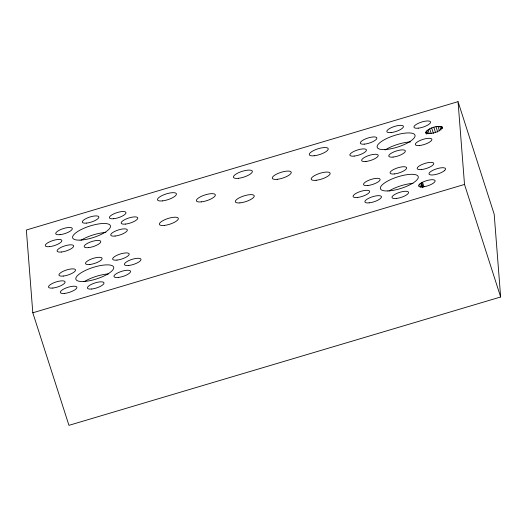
<?xml version="1.0" encoding="UTF-8"?>
<svg xmlns="http://www.w3.org/2000/svg" width="527" height="527" viewBox="0 0 527 527"><rect width="100%" height="100%" fill="white"/><g stroke="black" fill="none" stroke-linecap="round" stroke-linejoin="round"><path stroke-width="0.79" d="M425.75 132.435C428.912 127.666 436.54 125.551 442.015 126.888L442.351 127.501C439.353 132.376 431.455 134.299 426.086 133.048L425.75 132.435L426.231 133.937M419.545 184.127L422.509 182.243A8.682 2.622 -17.8 0 1 434.979 180.438A8.682 2.622 -17.8 0 1 425.605 186.406A8.682 2.622 -17.8 0 1 419.545 184.127L420.513 187.131M458.049 101.658L26.35 230.009L32.812 312.788L68.951 425.342L500.65 296.991L494.188 214.212L458.049 101.658L464.511 184.437L500.65 296.991M32.812 312.788L464.511 184.437M422.694 187.447L420.823 183.179L422.272 187.684M442.015 126.888L442.496 128.39M441.132 126.487L441.857 128.74M439.775 126.322L440.974 130.077M438.023 126.408L439.465 130.913M435.994 126.737L437.68 131.987M433.84 127.284L435.526 132.534M431.699 128.015L433.385 133.265M429.716 128.878L431.165 133.377M428.029 129.813L429.235 133.568M426.758 130.762L427.72 133.766M425.974 131.658L426.699 133.911M422.509 182.243L423.958 186.749M421.666 182.711L423.115 187.217M385.138 149.971A19.842 6.001 -17.8 0 1 410.447 141.941M389.071 190.926A19.842 6.001 -17.8 0 1 413.016 183.363M84.504 281.477A19.842 6.001 -17.8 0 1 108.45 273.921M81.277 240.088A19.842 6.001 -17.8 0 1 105.887 232.499M444.577 170.564L443.299 171.506A8.682 2.622 -17.8 0 1 429.551 174.595A8.682 2.622 -17.8 0 1 437.799 168.469A8.682 2.622 -17.8 0 1 444.577 170.564M277.195 179.312A9.921 2.997 -17.8 0 0 291.26 172.434A9.921 2.997 -17.8 0 0 276.853 173.982A9.921 2.997 -17.8 0 0 277.195 179.312M316.141 180.287A9.921 2.997 -17.8 0 0 330.165 173.403A9.921 2.997 -17.8 0 0 315.726 174.977A9.921 2.997 -17.8 0 0 316.141 180.287M239.904 202.888A9.921 2.997 -17.8 0 0 254.264 196.097A9.921 2.997 -17.8 0 0 240.154 197.388A9.921 2.997 -17.8 0 0 239.904 202.888M201.327 201.874A9.921 2.997 -17.8 0 0 215.352 194.99A9.921 2.997 -17.8 0 0 200.912 196.564A9.921 2.997 -17.8 0 0 201.327 201.874M238.356 178.317A9.921 2.997 -17.8 0 0 252.38 171.433A9.921 2.997 -17.8 0 0 237.94 173.008A9.921 2.997 -17.8 0 0 238.356 178.317M314.191 155.768A9.921 2.997 -17.8 0 0 328.249 148.891A9.921 2.997 -17.8 0 0 313.842 150.439A9.921 2.997 -17.8 0 0 314.191 155.768M354.177 156.091A8.682 2.622 -17.8 0 0 366.449 150.07A8.682 2.622 -17.8 0 0 353.815 151.447A8.682 2.622 -17.8 0 0 354.177 156.091M384.638 149.563A19.842 6.001 -17.8 0 0 414.933 136.585A19.842 6.001 -17.8 0 0 388.722 137.6A19.842 6.001 -17.8 0 0 384.638 149.563M365.969 161.46A8.682 2.622 -17.8 0 0 378.241 155.432A8.682 2.622 -17.8 0 0 365.606 156.815A8.682 2.622 -17.8 0 0 365.969 161.46M393.083 157.072A8.682 2.622 -17.8 0 0 405.355 151.045A8.682 2.622 -17.8 0 0 392.72 152.428A8.682 2.622 -17.8 0 0 393.083 157.072M391.172 132.547A8.682 2.622 -17.8 0 0 403.445 126.52A8.682 2.622 -17.8 0 0 390.81 127.896A8.682 2.622 -17.8 0 0 391.172 132.547M364.618 144.115A8.682 2.622 -17.8 0 0 376.884 138.087A8.682 2.622 -17.8 0 0 364.256 139.471A8.682 2.622 -17.8 0 0 364.618 144.115M418.286 128.16A8.682 2.622 -17.8 0 0 430.559 122.132A8.682 2.622 -17.8 0 0 417.924 123.509A8.682 2.622 -17.8 0 0 418.286 128.16M419.644 145.498A8.682 2.622 -17.8 0 0 431.916 139.477A8.682 2.622 -17.8 0 0 419.281 140.854A8.682 2.622 -17.8 0 0 419.644 145.498M387.865 190.952A19.842 6.001 -17.8 0 0 418.161 177.974A19.842 6.001 -17.8 0 0 391.956 178.989A19.842 6.001 -17.8 0 0 387.865 190.952M357.405 197.48A8.682 2.622 -17.8 0 0 369.677 191.459A8.682 2.622 -17.8 0 0 357.042 192.836A8.682 2.622 -17.8 0 0 357.405 197.48M369.203 202.849A8.682 2.622 -17.8 0 0 381.469 196.821A8.682 2.622 -17.8 0 0 368.841 198.205A8.682 2.622 -17.8 0 0 369.203 202.849M394.4 173.936A8.682 2.622 -17.8 0 0 406.673 167.909A8.682 2.622 -17.8 0 0 394.038 169.286A8.682 2.622 -17.8 0 0 394.4 173.936M396.317 198.462A8.682 2.622 -17.8 0 0 408.59 192.434A8.682 2.622 -17.8 0 0 395.955 193.817A8.682 2.622 -17.8 0 0 396.317 198.462M421.521 169.549A8.682 2.622 -17.8 0 0 433.787 163.522A8.682 2.622 -17.8 0 0 421.159 164.898A8.682 2.622 -17.8 0 0 421.521 169.549M367.846 185.504A8.682 2.622 -17.8 0 0 380.119 179.476A8.682 2.622 -17.8 0 0 367.484 180.86A8.682 2.622 -17.8 0 0 367.846 185.504M52.845 288.038A8.682 2.622 -17.8 0 0 65.117 282.011A8.682 2.622 -17.8 0 0 52.483 283.388A8.682 2.622 -17.8 0 0 52.845 288.038M89.84 264.488A8.682 2.622 -17.8 0 0 102.113 258.461A8.682 2.622 -17.8 0 0 89.478 259.844A8.682 2.622 -17.8 0 0 89.84 264.488M64.637 293.401A8.682 2.622 -17.8 0 0 76.909 287.373A8.682 2.622 -17.8 0 0 64.274 288.756A8.682 2.622 -17.8 0 0 64.637 293.401M83.306 281.504A19.842 6.001 -17.8 0 0 113.601 268.533A19.842 6.001 -17.8 0 0 87.39 269.547A19.842 6.001 -17.8 0 0 83.306 281.504M91.751 289.013A8.682 2.622 -17.8 0 0 104.023 282.992A8.682 2.622 -17.8 0 0 91.388 284.369A8.682 2.622 -17.8 0 0 91.751 289.013M116.954 260.101A8.682 2.622 -17.8 0 0 129.227 254.073A8.682 2.622 -17.8 0 0 116.592 255.457A8.682 2.622 -17.8 0 0 116.954 260.101M63.286 276.056A8.682 2.622 -17.8 0 0 75.552 270.035A8.682 2.622 -17.8 0 0 62.917 271.412A8.682 2.622 -17.8 0 0 63.286 276.056M118.311 277.446A8.682 2.622 -17.8 0 0 130.577 271.418A8.682 2.622 -17.8 0 0 117.949 272.795A8.682 2.622 -17.8 0 0 118.311 277.446M80.071 240.114A19.842 6.001 -17.8 0 0 110.367 227.144A19.842 6.001 -17.8 0 0 84.162 228.158A19.842 6.001 -17.8 0 0 80.071 240.114M61.409 252.011A8.682 2.622 -17.8 0 0 73.675 245.984A8.682 2.622 -17.8 0 0 61.046 247.367A8.682 2.622 -17.8 0 0 61.409 252.011M125.518 224.08A8.682 2.622 -17.8 0 0 137.791 218.053A8.682 2.622 -17.8 0 0 125.156 219.43A8.682 2.622 -17.8 0 0 125.518 224.08M88.523 247.624A8.682 2.622 -17.8 0 0 100.795 241.597A8.682 2.622 -17.8 0 0 88.161 242.98A8.682 2.622 -17.8 0 0 88.523 247.624M86.606 223.099A8.682 2.622 -17.8 0 0 98.878 217.071A8.682 2.622 -17.8 0 0 86.244 218.455A8.682 2.622 -17.8 0 0 86.606 223.099M113.727 218.712A8.682 2.622 -17.8 0 0 125.993 212.684A8.682 2.622 -17.8 0 0 113.364 214.067A8.682 2.622 -17.8 0 0 113.727 218.712M115.077 236.056A8.682 2.622 -17.8 0 0 127.35 230.029A8.682 2.622 -17.8 0 0 114.715 231.406A8.682 2.622 -17.8 0 0 115.077 236.056M60.052 234.667A8.682 2.622 -17.8 0 0 72.324 228.646A8.682 2.622 -17.8 0 0 59.689 230.022A8.682 2.622 -17.8 0 0 60.052 234.667M49.61 246.643A8.682 2.622 -17.8 0 0 61.883 240.622A8.682 2.622 -17.8 0 0 49.248 241.998A8.682 2.622 -17.8 0 0 49.61 246.643M128.746 265.47A8.682 2.622 -17.8 0 0 141.019 259.442A8.682 2.622 -17.8 0 0 128.384 260.819A8.682 2.622 -17.8 0 0 128.746 265.47M164.299 225.431A9.921 2.997 -17.8 0 0 178.357 218.553A9.921 2.997 -17.8 0 0 163.95 220.102A9.921 2.997 -17.8 0 0 164.299 225.431M162.382 200.899A9.921 2.997 -17.8 0 0 176.446 194.022A9.921 2.997 -17.8 0 0 162.039 195.57A9.921 2.997 -17.8 0 0 162.382 200.899"/></g></svg>
